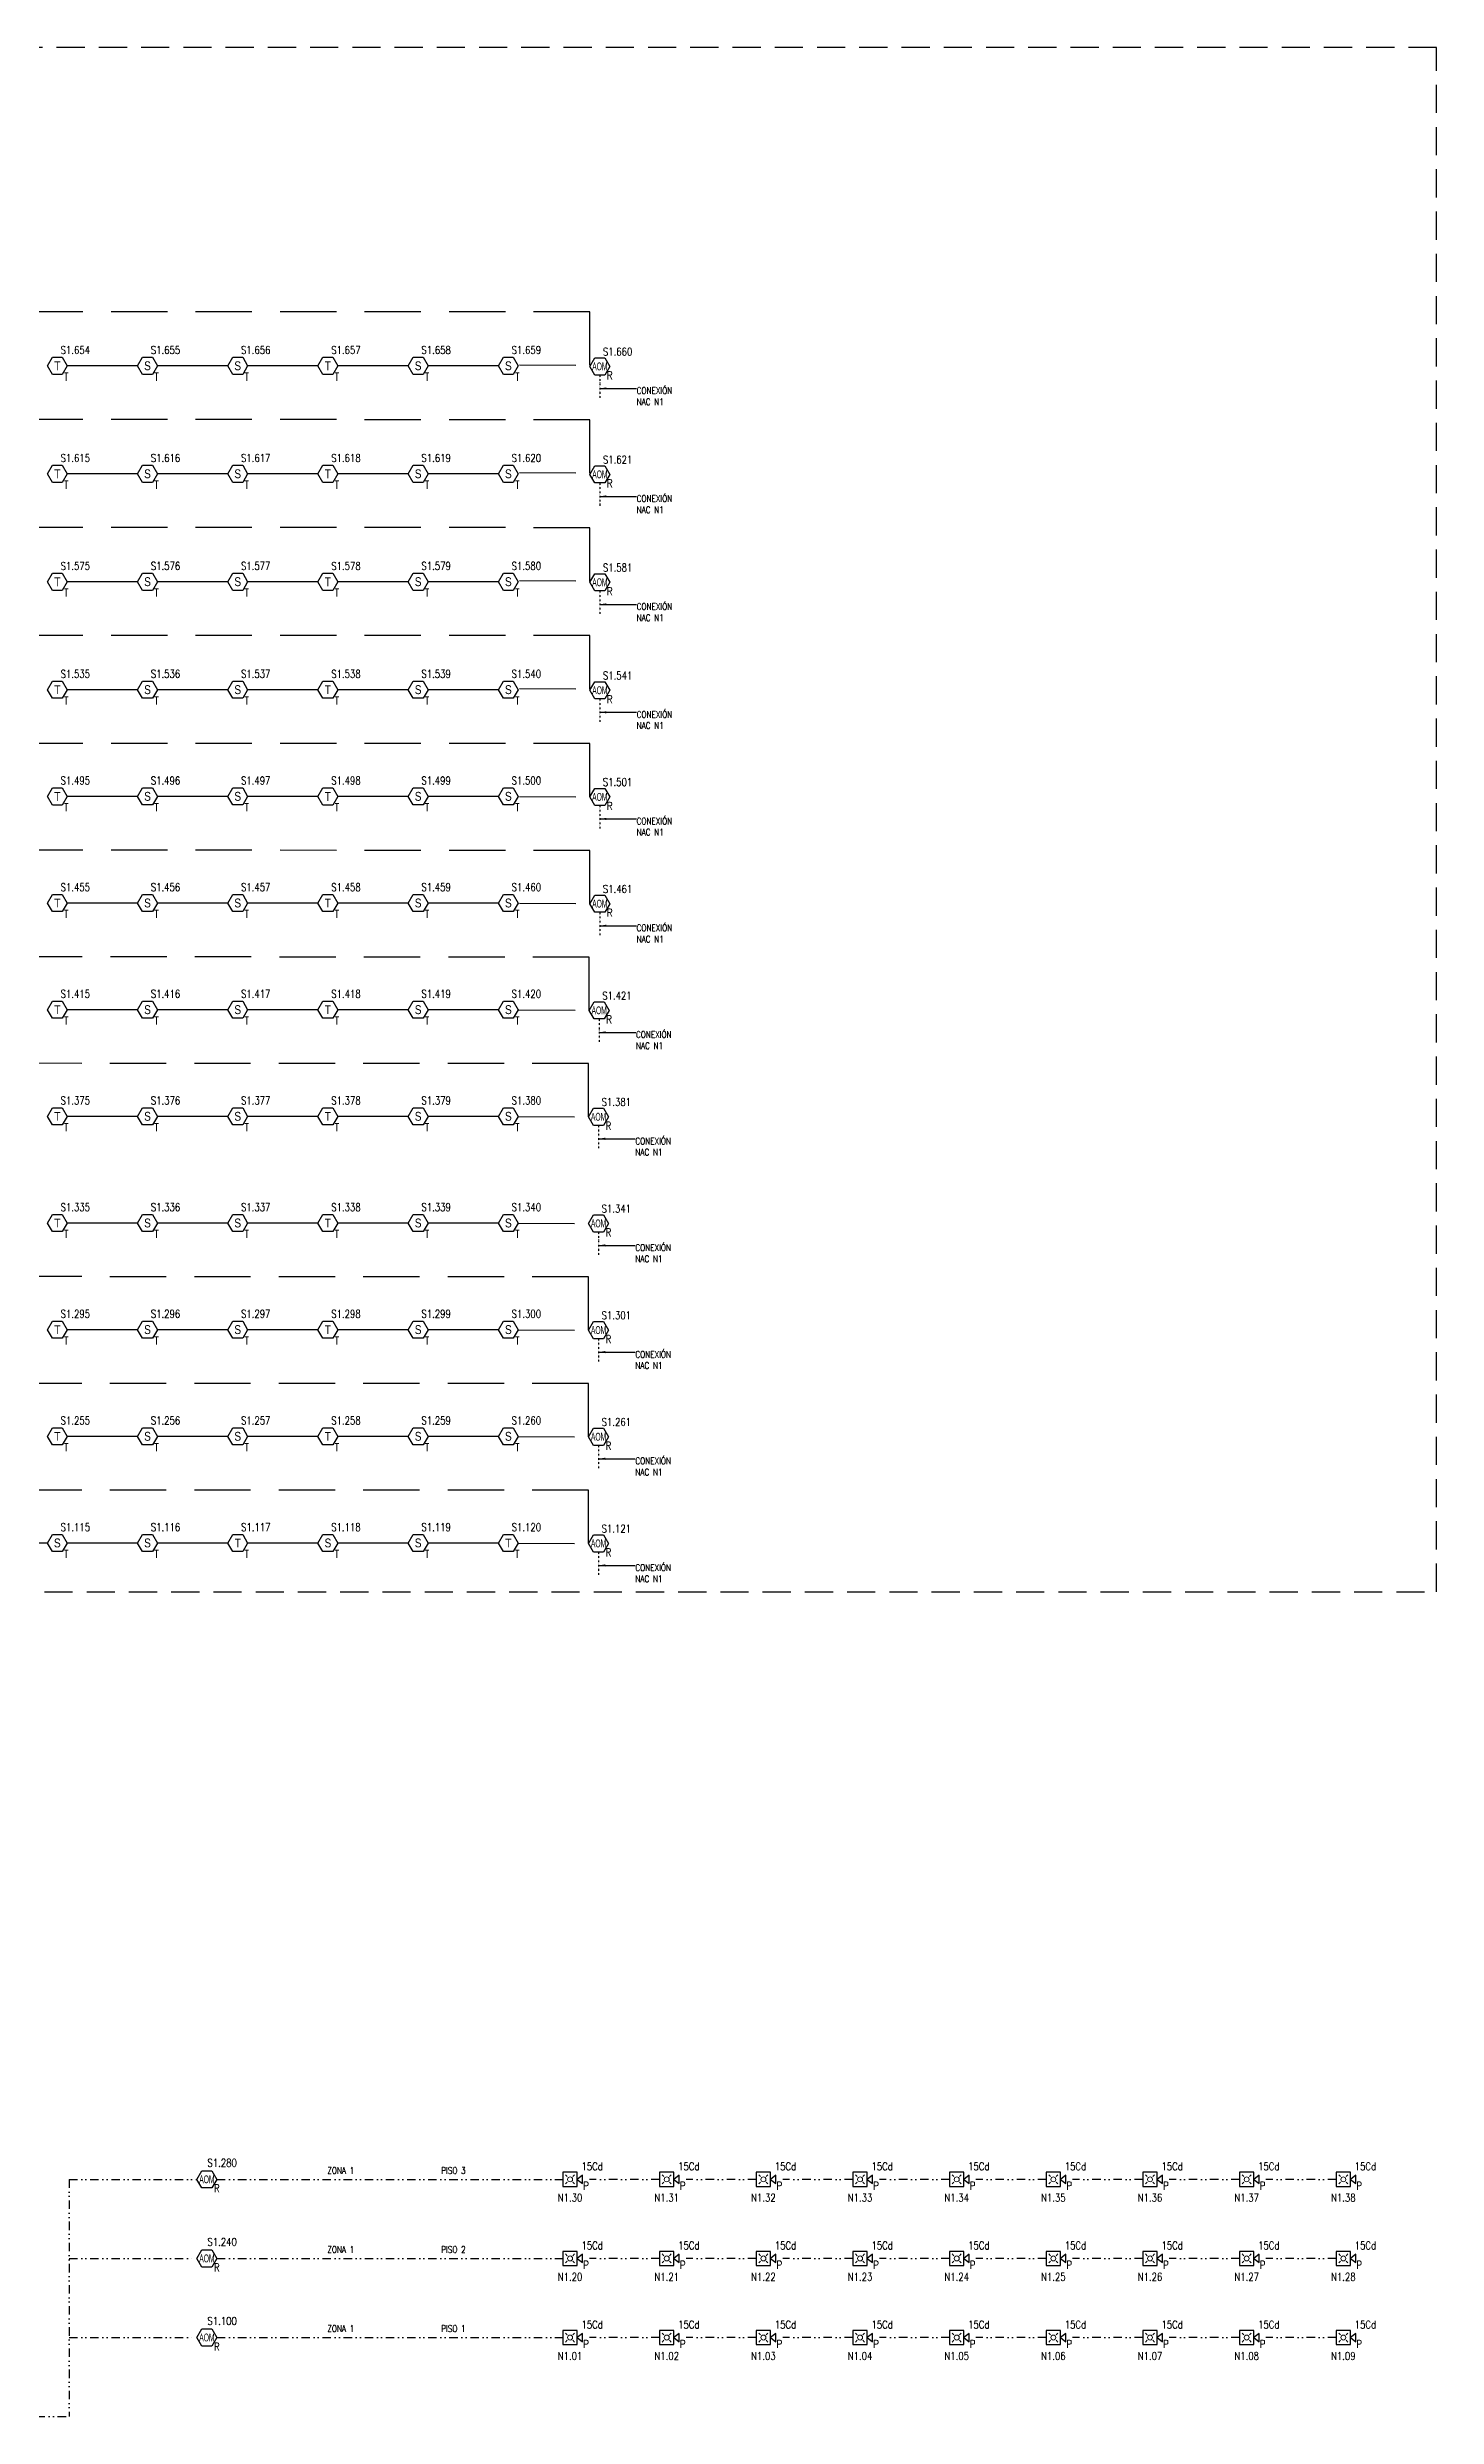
# Model space of a CAD drawing. Header units: millimetres. Extents: x 211731 to 284860, y 77995 to 131609.
# Drawn here: x 253537 to 284860, y 78198 to 131609 of the extents above; entities that cross this region are included whole.
import ezdxf
from ezdxf.enums import TextEntityAlignment as Align

# ---------------------------------------------------------------- set-up
doc = ezdxf.new("R2010")
doc.units = ezdxf.units.MM
doc.linetypes.add('DIVIDE2', pattern=[15.875, 6.35, -3.175, 0, -3.175, 0, -3.175])
doc.linetypes.add('HIDDEN', pattern=[9.525, 6.35, -3.175])
for name, color, linetype, lineweight in [('VCS_D&A (NAC)', 4, 'DIVIDE2', 30), ('VCS_D&A (SLC)', 92, 'Continuous', 30), ('VCS_EQUIPOS', 7, 'Continuous', 30), ('VCS_TEXTO 0 (EQ.)', 160, 'Continuous', 15), ('VCS_TEXTO 1(TAG)', 7, 'Continuous', 15), ('VCS_TEXTO 2 (NOTAS)', 7, 'Continuous', 15)]:
    doc.layers.add(name, color=color, linetype=linetype, lineweight=lineweight)
doc.styles.get("Standard").update_dxf_attribs({"font": 'arial.ttf'})
doc.styles.add('VCS', font='romans.shx', dxfattribs={"width": 0.8, "height": 2.4})
doc.styles.add('VCS_2', font='romans.shx', dxfattribs={"width": 0.8, "height": 2})
doc.dimstyles.get("Standard").update_dxf_attribs({"dimtxt": 0.18, "dimasz": 0.18, "dimexe": 0.18, "dimexo": 0.0625, "dimgap": 0.09, "dimtad": 0, "dimtih": 1, "dimtoh": 1, "dimdec": 4, "dimzin": 0, "dimdsep": 46, "dimtxsty": 'Standard', "dimcen": 0.09, "dimadec": 0, "dimazin": 0, "dimtfac": 1, "dimtdec": 4, "dimtofl": 0, "dimtmove": 0, "dimatfit": 3, "dimfxl": 1, "dimtolj": 1, "dimtzin": 0, "dimarcsym": 0})

# ---------------------------------------------------------------- blocks, each defined once
blk = doc.blocks.new('Detector de humo_')
blk.add_lwpolyline([(1.4, -2.42), (-1.4, -2.42), (-2.8, 0), (-1.4, 2.42), (1.4, 2.42), (2.8, 0)], close=True)
at = {"layer": 'VCS_TEXTO 0 (EQ.)', "color": 175, "insert": (0, 0), "char_height": 2.5, "attachment_point": 5}
blk.add_mtext('{\\fArial Narrow|b0|i0|c0|p34;\\C160;S}', dxfattribs=at)
at = {"layer": 'VCS_TEXTO 1(TAG)', "style": 'VCS', "width": 0.8}
for tag, p in [('D1', (0.93, 3.37)), ('D2', (1.93, -4.19))]:
    blk.add_attdef(tag, p, '', height=2.2, dxfattribs=at)
blk = doc.blocks.new('Módulo de control (relay)')
at = {"layer": 'VCS_EQUIPOS'}
blk.add_lwpolyline([(1.4, -2.42), (-1.4, -2.42), (-2.8, 0), (-1.4, 2.42), (1.4, 2.42), (2.8, 0)], close=True, dxfattribs=at)
at = {"layer": 'VCS_TEXTO 0 (EQ.)', "color": 175, "insert": (0, 0), "char_height": 2.2, "attachment_point": 5}
blk.add_mtext('{\\fArial Narrow|b0|i0|c0|p34;\\W0.6;\\C160;AOM}', dxfattribs=at)
at = {"layer": 'VCS_TEXTO 1(TAG)', "style": 'VCS', "width": 0.8}
for tag, p in [('D1', (0.87, 3.07)), ('D2', (0.87, -5.61))]:
    blk.add_attdef(tag, p, '', height=2.2, dxfattribs=at)
blk = doc.blocks.new('Sirena con luz estroboscópica_PARED')
for points in [[(2, 2), (-2, 2), (-2, -2), (2, -2)], [(3.52, -1.17), (3.52, 1.17), (2, 0)]]:
    blk.add_lwpolyline(points, close=True)
at = {"layer": 'VCS_TEXTO 0 (EQ.)', "color": 160}
for p, q in [((-1.27, 1.27), (-0.78, 0.78)), ((1.27, 1.27), (0.78, 0.78)), ((-0.78, -0.78), (-1.27, -1.27)), ((0.78, -0.78), (1.27, -1.27))]:
    blk.add_line(p, q, dxfattribs=at)
blk.add_circle((0, 0), 0.703, dxfattribs=at)
at = {"layer": 'VCS_TEXTO 1(TAG)', "style": 'VCS', "width": 0.8}
for tag, p in [('INTEN.', (3.21, 2.55)), ('TIPO', (3.7, -2.91))]:
    blk.add_attdef(tag, p, '', height=2.2, dxfattribs=at)
blk.add_attdef('NUM-COD', text='', height=2.2, dxfattribs=at).set_placement((0, -6.28), align=Align.CENTER)

msp = doc.modelspace()

# ---------------------------------------------------------------- linework, layer by layer
at = {"linetype": 'HIDDEN', "ltscale": 100}
msp.add_lwpolyline([(218229, 96793), (284860, 96793), (284860, 131609), (218229, 131609)], close=True, dxfattribs=at)
for points in [[(253873, 124235), (253649, 124235), (253537, 124429), (253649, 124623), (253873, 124623), (253985, 124429)], [(259974, 124235), (259750, 124235), (259638, 124429), (259750, 124623), (259974, 124623), (260086, 124429)], [(253873, 121801), (253649, 121801), (253537, 121995), (253649, 122189), (253873, 122189), (253985, 121995)], [(259974, 121801), (259750, 121801), (259638, 121995), (259750, 122189), (259974, 122189), (260086, 121995)], [(253873, 119368), (253649, 119368), (253537, 119562), (253649, 119756), (253873, 119756), (253985, 119562)], [(259974, 119368), (259750, 119368), (259638, 119562), (259750, 119756), (259974, 119756), (260086, 119562)], [(253873, 116934), (253649, 116934), (253537, 117128), (253649, 117322), (253873, 117322), (253985, 117128)], [(259974, 116934), (259750, 116934), (259638, 117128), (259750, 117322), (259974, 117322), (260086, 117128)], [(253873, 114529), (253649, 114529), (253537, 114723), (253649, 114917), (253873, 114917), (253985, 114723)], [(259974, 114529), (259750, 114529), (259638, 114723), (259750, 114917), (259974, 114917), (260086, 114723)], [(253873, 112125), (253649, 112125), (253537, 112319), (253649, 112513), (253873, 112513), (253985, 112319)], [(259974, 112125), (259750, 112125), (259638, 112319), (259750, 112513), (259974, 112513), (260086, 112319)], [(253873, 109720), (253649, 109720), (253537, 109914), (253649, 110108), (253873, 110108), (253985, 109914)], [(259974, 109720), (259750, 109720), (259638, 109914), (259750, 110108), (259974, 110108), (260086, 109914)], [(253873, 107316), (253649, 107316), (253537, 107510), (253649, 107704), (253873, 107704), (253985, 107510)], [(259974, 107316), (259750, 107316), (259638, 107510), (259750, 107704), (259974, 107704), (260086, 107510)], [(253873, 104911), (253649, 104911), (253537, 105105), (253649, 105299), (253873, 105299), (253985, 105105)], [(259974, 104911), (259750, 104911), (259638, 105105), (259750, 105299), (259974, 105299), (260086, 105105)], [(253873, 102507), (253649, 102507), (253537, 102701), (253649, 102895), (253873, 102895), (253985, 102701)], [(259974, 102507), (259750, 102507), (259638, 102701), (259750, 102895), (259974, 102895), (260086, 102701)], [(253873, 100102), (253649, 100102), (253537, 100296), (253649, 100490), (253873, 100490), (253985, 100296)], [(259974, 100102), (259750, 100102), (259638, 100296), (259750, 100490), (259974, 100490), (260086, 100296)], [(257940, 97698), (257716, 97698), (257604, 97892), (257716, 98086), (257940, 98086), (258052, 97892)], [(264042, 97698), (263818, 97698), (263706, 97892), (263818, 98086), (264042, 98086), (264154, 97892)]]:
    msp.add_lwpolyline(points, close=True)
at = {"layer": 'VCS_D&A (NAC)', "ltscale": 30}
for p, q in [((267341, 83546), (265757, 83546)), ((269521, 83546), (267936, 83546)), ((271700, 83546), (270116, 83546)), ((273879, 83546), (272295, 83546)), ((276058, 83546), (274474, 83546)), ((278238, 83546), (276653, 83546)), ((280417, 83546), (278833, 83546)), ((282596, 83546), (281012, 83546)), ((267341, 81763), (265757, 81763)), ((269521, 81763), (267936, 81763)), ((271700, 81763), (270116, 81763)), ((273879, 81763), (272295, 81763)), ((276058, 81763), (274474, 81763)), ((278238, 81763), (276653, 81763)), ((280417, 81763), (278833, 81763)), ((282596, 81763), (281012, 81763)), ((267341, 79980), (265757, 79980)), ((269521, 79980), (267936, 79980)), ((271700, 79980), (270116, 79980)), ((273879, 79980), (272295, 79980)), ((276058, 79980), (274474, 79980)), ((278238, 79980), (276653, 79980)), ((280417, 79980), (278833, 79980)), ((282596, 79980), (281012, 79980))]:
    msp.add_line(p, q, dxfattribs=at)
at = {"layer": 'VCS_D&A (NAC)', "ltscale": 6}
for points in [[(265993, 124222), (265993, 123697)], [(265993, 121788), (265993, 121264)], [(265993, 119355), (265993, 118830)], [(265993, 116921), (265993, 116396)], [(265992, 114517), (265992, 113993)], [(265992, 112110), (265992, 111585)], [(265978, 109705), (265978, 109181)], [(265964, 107306), (265964, 106782)], [(265964, 104902), (265964, 104377)], [(265964, 102497), (265964, 101973)], [(265964, 100093), (265964, 99568)], [(265964, 97688), (265964, 97164)]]:
    msp.add_lwpolyline(points, dxfattribs=at)
at = {"layer": 'VCS_D&A (NAC)', "ltscale": 30}
for points in [[(254026, 83546), (256909, 83546)], [(254026, 83546), (254026, 78198)], [(257357, 83546), (265162, 83546)], [(254026, 81763), (256853, 81763)], [(257357, 81763), (265162, 81763)], [(254026, 79980), (256853, 79980)], [(257357, 79980), (265162, 79980)], [(219464, 78198), (254026, 78198)]]:
    msp.add_lwpolyline(points, dxfattribs=at)
at = {"layer": 'VCS_D&A (SLC)', "ltscale": 0.05}
for p, q in [((255570, 124429), (253985, 124429)), ((257604, 124429), (256018, 124429)), ((259638, 124429), (258052, 124429)), ((261672, 124429), (260086, 124429)), ((263706, 124429), (262120, 124429)), ((255570, 121995), (253985, 121995)), ((257604, 121995), (256018, 121995)), ((259638, 121995), (258052, 121995)), ((261672, 121995), (260086, 121995)), ((263706, 121995), (262120, 121995)), ((255570, 119562), (253985, 119562)), ((257604, 119562), (256018, 119562)), ((259638, 119562), (258052, 119562)), ((261672, 119562), (260086, 119562)), ((263706, 119562), (262120, 119562)), ((255570, 117128), (253985, 117128)), ((257604, 117128), (256018, 117128)), ((259638, 117128), (258052, 117128)), ((261672, 117128), (260086, 117128)), ((263706, 117128), (262120, 117128)), ((255570, 114723), (253985, 114723)), ((257604, 114723), (256018, 114723)), ((259638, 114723), (258052, 114723)), ((261672, 114723), (260086, 114723)), ((263706, 114723), (262120, 114723)), ((255570, 112319), (253985, 112319)), ((257604, 112319), (256018, 112319)), ((259638, 112319), (258052, 112319)), ((261672, 112319), (260086, 112319)), ((263706, 112319), (262120, 112319)), ((255570, 109914), (253985, 109914)), ((257604, 109914), (256018, 109914)), ((259638, 109914), (258052, 109914)), ((261672, 109914), (260086, 109914)), ((263706, 109914), (262120, 109914)), ((255570, 107510), (253985, 107510)), ((257604, 107510), (256018, 107510)), ((259638, 107510), (258052, 107510)), ((261672, 107510), (260086, 107510)), ((263706, 107510), (262120, 107510)), ((255570, 105105), (253985, 105105)), ((257604, 105105), (256018, 105105)), ((259638, 105105), (258052, 105105)), ((261672, 105105), (260086, 105105)), ((263706, 105105), (262120, 105105)), ((255570, 102701), (253985, 102701)), ((257604, 102701), (256018, 102701)), ((259638, 102701), (258052, 102701)), ((261672, 102701), (260086, 102701)), ((263706, 102701), (262120, 102701)), ((255570, 100296), (253985, 100296)), ((257604, 100296), (256018, 100296)), ((259638, 100296), (258052, 100296)), ((261672, 100296), (260086, 100296)), ((263706, 100296), (262120, 100296)), ((253537, 97892), (251951, 97892)), ((255570, 97892), (253985, 97892)), ((257604, 97892), (256018, 97892)), ((259638, 97892), (258052, 97892)), ((261672, 97892), (260086, 97892)), ((263706, 97892), (262120, 97892))]:
    msp.add_line(p, q, dxfattribs=at)
at = {"layer": 'VCS_D&A (SLC)', "linetype": 'HIDDEN', "ltscale": 200}
for p, q in [((264154, 105105), (265740, 105096)), ((264154, 102701), (265740, 102691))]:
    msp.add_line(p, q, dxfattribs=at)
for points in [[(264183, 124455), (265769, 124446), (265769, 125648), (219494, 125657), (219494, 126860), (221024, 126860)], [(264183, 122022), (265769, 122012), (265769, 123215), (219494, 123224), (219494, 124426), (221024, 124426)], [(264183, 119588), (265769, 119579), (265769, 120781), (219494, 120790), (219494, 121992), (221024, 121992)], [(264183, 117154), (265769, 117145), (265769, 118347), (219494, 118357), (219494, 119559), (221024, 119559)], [(264183, 114721), (265769, 114711), (265769, 115914), (219494, 115923), (219494, 117125), (221024, 117125)], [(264182, 112313), (265768, 112304), (265768, 113506), (219494, 113515), (219494, 114717), (221024, 114717)], [(264168, 109908), (265754, 109899), (265754, 111101), (219480, 111111), (219480, 112313), (221009, 112313)], [(264154, 107510), (265740, 107500), (265740, 108703), (219466, 108712), (219466, 109914), (220995, 109914)], [(264154, 102701), (265740, 102691), (265740, 103894), (219465, 103903), (219465, 105105), (220995, 105105)], [(264154, 100296), (265740, 100287), (265740, 101489), (219465, 101498), (219465, 102701), (220995, 102701)], [(264154, 97892), (265740, 97882), (265740, 99084), (219465, 99094), (219465, 100296), (220995, 100296)]]:
    msp.add_lwpolyline(points, dxfattribs=at)

# ---------------------------------------------------------------- block references
at = {"layer": 'VCS_EQUIPOS', "lineweight": 0, "ltscale": 3, "xscale": 80, "yscale": 80, "zscale": 80}
for p, values in [((255794, 124429), {'D1': 'S1.655', 'D2': 'T'}), ((257828, 124429), {'D1': 'S1.656', 'D2': 'T'}), ((261896, 124429), {'D1': 'S1.658', 'D2': 'T'}), ((263930, 124429), {'D1': 'S1.659', 'D2': 'T'}), ((255794, 121995), {'D1': 'S1.616', 'D2': 'T'}), ((257828, 121995), {'D1': 'S1.617', 'D2': 'T'}), ((261896, 121995), {'D1': 'S1.619', 'D2': 'T'}), ((263930, 121995), {'D1': 'S1.620', 'D2': 'T'}), ((255794, 119562), {'D1': 'S1.576', 'D2': 'T'}), ((257828, 119562), {'D1': 'S1.577', 'D2': 'T'}), ((261896, 119562), {'D1': 'S1.579', 'D2': 'T'}), ((263930, 119562), {'D1': 'S1.580', 'D2': 'T'}), ((255794, 117128), {'D1': 'S1.536', 'D2': 'T'}), ((257828, 117128), {'D1': 'S1.537', 'D2': 'T'}), ((261896, 117128), {'D1': 'S1.539', 'D2': 'T'}), ((263930, 117128), {'D1': 'S1.540', 'D2': 'T'}), ((255794, 114723), {'D1': 'S1.496', 'D2': 'T'}), ((257828, 114723), {'D1': 'S1.497', 'D2': 'T'}), ((261896, 114723), {'D1': 'S1.499', 'D2': 'T'}), ((263930, 114723), {'D1': 'S1.500', 'D2': 'T'}), ((255794, 112319), {'D1': 'S1.456', 'D2': 'T'}), ((257828, 112319), {'D1': 'S1.457', 'D2': 'T'}), ((261896, 112319), {'D1': 'S1.459', 'D2': 'T'}), ((263930, 112319), {'D1': 'S1.460', 'D2': 'T'}), ((255794, 109914), {'D1': 'S1.416', 'D2': 'T'}), ((257828, 109914), {'D1': 'S1.417', 'D2': 'T'}), ((261896, 109914), {'D1': 'S1.419', 'D2': 'T'}), ((263930, 109914), {'D1': 'S1.420', 'D2': 'T'}), ((255794, 107510), {'D1': 'S1.376', 'D2': 'T'}), ((257828, 107510), {'D1': 'S1.377', 'D2': 'T'}), ((261896, 107510), {'D1': 'S1.379', 'D2': 'T'}), ((263930, 107510), {'D1': 'S1.380', 'D2': 'T'}), ((255794, 105105), {'D1': 'S1.336', 'D2': 'T'}), ((257828, 105105), {'D1': 'S1.337', 'D2': 'T'}), ((261896, 105105), {'D1': 'S1.339', 'D2': 'T'}), ((263930, 105105), {'D1': 'S1.340', 'D2': 'T'}), ((255794, 102701), {'D1': 'S1.296', 'D2': 'T'}), ((257828, 102701), {'D1': 'S1.297', 'D2': 'T'}), ((261896, 102701), {'D1': 'S1.299', 'D2': 'T'}), ((263930, 102701), {'D1': 'S1.300', 'D2': 'T'}), ((255794, 100296), {'D1': 'S1.256', 'D2': 'T'}), ((257828, 100296), {'D1': 'S1.257', 'D2': 'T'}), ((261896, 100296), {'D1': 'S1.259', 'D2': 'T'}), ((263930, 100296), {'D1': 'S1.260', 'D2': 'T'}), ((253761, 97892), {'D1': 'S1.115', 'D2': 'T'}), ((255794, 97892), {'D1': 'S1.116', 'D2': 'T'}), ((259862, 97892), {'D1': 'S1.118', 'D2': 'T'}), ((261896, 97892), {'D1': 'S1.119', 'D2': 'T'})]:
    msp.add_blockref('Detector de humo_', p, dxfattribs=at).add_auto_attribs(values)
at = {"layer": 'VCS_EQUIPOS'}
ref = msp.add_blockref('Módulo de control (relay)', (265993, 124416), dxfattribs=dict(at, xscale=80, yscale=80, zscale=80))
ref.add_attrib('D1', 'S1.660', (266062, 124661), dxfattribs={"layer": 'VCS_TEXTO 1(TAG)', "height": 176, "style": 'VCS', "width": 0.8})
ref.add_attrib('D2', 'R', (266151, 124124), dxfattribs={"layer": 'VCS_TEXTO 1(TAG)', "height": 176, "style": 'VCS', "width": 0.8})
ref = msp.add_blockref('Módulo de control (relay)', (265993, 121982), dxfattribs=dict(at, xscale=80, yscale=80, zscale=80))
ref.add_attrib('D1', 'S1.621', (266062, 122228), dxfattribs={"layer": 'VCS_TEXTO 1(TAG)', "height": 176, "style": 'VCS', "width": 0.8})
ref.add_attrib('D2', 'R', (266151, 121690), dxfattribs={"layer": 'VCS_TEXTO 1(TAG)', "height": 176, "style": 'VCS', "width": 0.8})
ref = msp.add_blockref('Módulo de control (relay)', (265993, 119549), dxfattribs=dict(at, xscale=80, yscale=80, zscale=80))
ref.add_attrib('D1', 'S1.581', (266062, 119794), dxfattribs={"layer": 'VCS_TEXTO 1(TAG)', "height": 176, "style": 'VCS', "width": 0.8})
ref.add_attrib('D2', 'R', (266151, 119257), dxfattribs={"layer": 'VCS_TEXTO 1(TAG)', "height": 176, "style": 'VCS', "width": 0.8})
ref = msp.add_blockref('Módulo de control (relay)', (265993, 117115), dxfattribs=dict(at, xscale=80, yscale=80, zscale=80))
ref.add_attrib('D1', 'S1.541', (266062, 117360), dxfattribs={"layer": 'VCS_TEXTO 1(TAG)', "height": 176, "style": 'VCS', "width": 0.8})
ref.add_attrib('D2', 'R', (266151, 116823), dxfattribs={"layer": 'VCS_TEXTO 1(TAG)', "height": 176, "style": 'VCS', "width": 0.8})
ref = msp.add_blockref('Módulo de control (relay)', (265992, 114711), dxfattribs=dict(at, xscale=80, yscale=80, zscale=80))
ref.add_attrib('D1', 'S1.501', (266061, 114957), dxfattribs={"layer": 'VCS_TEXTO 1(TAG)', "height": 176, "style": 'VCS', "width": 0.8})
ref.add_attrib('D2', 'R', (266151, 114419), dxfattribs={"layer": 'VCS_TEXTO 1(TAG)', "height": 176, "style": 'VCS', "width": 0.8})
ref = msp.add_blockref('Módulo de control (relay)', (265992, 112304), dxfattribs=dict(at, xscale=80, yscale=80, zscale=80))
ref.add_attrib('D1', 'S1.461', (266061, 112549), dxfattribs={"layer": 'VCS_TEXTO 1(TAG)', "height": 176, "style": 'VCS', "width": 0.8})
ref.add_attrib('D2', 'R', (266151, 112012), dxfattribs={"layer": 'VCS_TEXTO 1(TAG)', "height": 176, "style": 'VCS', "width": 0.8})
ref = msp.add_blockref('Módulo de control (relay)', (265978, 109899), dxfattribs=dict(at, xscale=80, yscale=80, zscale=80))
ref.add_attrib('D1', 'S1.421', (266047, 110145), dxfattribs={"layer": 'VCS_TEXTO 1(TAG)', "height": 176, "style": 'VCS', "width": 0.8})
ref.add_attrib('D2', 'R', (266137, 109607), dxfattribs={"layer": 'VCS_TEXTO 1(TAG)', "height": 176, "style": 'VCS', "width": 0.8})
ref = msp.add_blockref('Módulo de control (relay)', (265964, 107500), dxfattribs=dict(at, xscale=80, yscale=80, zscale=80))
ref.add_attrib('D1', 'S1.381', (266033, 107746), dxfattribs={"layer": 'VCS_TEXTO 1(TAG)', "height": 176, "style": 'VCS', "width": 0.8})
ref.add_attrib('D2', 'R', (266123, 107208), dxfattribs={"layer": 'VCS_TEXTO 1(TAG)', "height": 176, "style": 'VCS', "width": 0.8})
ref = msp.add_blockref('Módulo de control (relay)', (265964, 105096), dxfattribs=dict(at, xscale=80, yscale=80, zscale=80))
ref.add_attrib('D1', 'S1.341', (266033, 105341), dxfattribs={"layer": 'VCS_TEXTO 1(TAG)', "height": 176, "style": 'VCS', "width": 0.8})
ref.add_attrib('D2', 'R', (266123, 104804), dxfattribs={"layer": 'VCS_TEXTO 1(TAG)', "height": 176, "style": 'VCS', "width": 0.8})
ref = msp.add_blockref('Módulo de control (relay)', (265964, 102691), dxfattribs=dict(at, xscale=80, yscale=80, zscale=80))
ref.add_attrib('D1', 'S1.301', (266033, 102937), dxfattribs={"layer": 'VCS_TEXTO 1(TAG)', "height": 176, "style": 'VCS', "width": 0.8})
ref.add_attrib('D2', 'R', (266123, 102399), dxfattribs={"layer": 'VCS_TEXTO 1(TAG)', "height": 176, "style": 'VCS', "width": 0.8})
ref = msp.add_blockref('Módulo de control (relay)', (265964, 100287), dxfattribs=dict(at, xscale=80, yscale=80, zscale=80))
ref.add_attrib('D1', 'S1.261', (266033, 100532), dxfattribs={"layer": 'VCS_TEXTO 1(TAG)', "height": 176, "style": 'VCS', "width": 0.8})
ref.add_attrib('D2', 'R', (266123, 99995), dxfattribs={"layer": 'VCS_TEXTO 1(TAG)', "height": 176, "style": 'VCS', "width": 0.8})
ref = msp.add_blockref('Módulo de control (relay)', (265964, 97882), dxfattribs=dict(at, xscale=80, yscale=80, zscale=80))
ref.add_attrib('D1', 'S1.121', (266033, 98128), dxfattribs={"layer": 'VCS_TEXTO 1(TAG)', "height": 176, "style": 'VCS', "width": 0.8})
ref.add_attrib('D2', 'R', (266123, 97590), dxfattribs={"layer": 'VCS_TEXTO 1(TAG)', "height": 176, "style": 'VCS', "width": 0.8})
ref = msp.add_blockref('Módulo de control (relay)', (257133, 83546), dxfattribs=dict(at, xscale=80, yscale=80, zscale=80))
ref.add_attrib('D1', 'S1.280', (257145, 83831), dxfattribs={"layer": 'VCS_TEXTO 1(TAG)', "height": 176, "style": 'VCS', "width": 0.8})
ref.add_attrib('D2', 'R', (257292, 83254), dxfattribs={"layer": 'VCS_TEXTO 1(TAG)', "height": 176, "style": 'VCS', "width": 0.8})
at = {"layer": 'VCS_EQUIPOS', "xscale": 80, "yscale": 80, "zscale": 80}
for p, values in [((265322, 83546), {'INTEN.': '15Cd', 'NUM-COD': 'N1.30', 'TIPO': 'P'}), ((267501, 83546), {'INTEN.': '15Cd', 'NUM-COD': 'N1.31', 'TIPO': 'P'}), ((269681, 83546), {'INTEN.': '15Cd', 'NUM-COD': 'N1.32', 'TIPO': 'P'}), ((271860, 83546), {'INTEN.': '15Cd', 'NUM-COD': 'N1.33', 'TIPO': 'P'}), ((274039, 83546), {'INTEN.': '15Cd', 'NUM-COD': 'N1.34', 'TIPO': 'P'}), ((276218, 83546), {'INTEN.': '15Cd', 'NUM-COD': 'N1.35', 'TIPO': 'P'}), ((278398, 83546), {'INTEN.': '15Cd', 'NUM-COD': 'N1.36', 'TIPO': 'P'}), ((280577, 83546), {'INTEN.': '15Cd', 'NUM-COD': 'N1.37', 'TIPO': 'P'}), ((282756, 83546), {'INTEN.': '15Cd', 'NUM-COD': 'N1.38', 'TIPO': 'P'}), ((265322, 81763), {'INTEN.': '15Cd', 'NUM-COD': 'N1.20', 'TIPO': 'P'}), ((267501, 81763), {'INTEN.': '15Cd', 'NUM-COD': 'N1.21', 'TIPO': 'P'}), ((269681, 81763), {'INTEN.': '15Cd', 'NUM-COD': 'N1.22', 'TIPO': 'P'}), ((271860, 81763), {'INTEN.': '15Cd', 'NUM-COD': 'N1.23', 'TIPO': 'P'}), ((274039, 81763), {'INTEN.': '15Cd', 'NUM-COD': 'N1.24', 'TIPO': 'P'}), ((276218, 81763), {'INTEN.': '15Cd', 'NUM-COD': 'N1.25', 'TIPO': 'P'}), ((278398, 81763), {'INTEN.': '15Cd', 'NUM-COD': 'N1.26', 'TIPO': 'P'}), ((280577, 81763), {'INTEN.': '15Cd', 'NUM-COD': 'N1.27', 'TIPO': 'P'}), ((282756, 81763), {'INTEN.': '15Cd', 'NUM-COD': 'N1.28', 'TIPO': 'P'}), ((265322, 79980), {'INTEN.': '15Cd', 'NUM-COD': 'N1.01', 'TIPO': 'P'}), ((267501, 79980), {'INTEN.': '15Cd', 'NUM-COD': 'N1.02', 'TIPO': 'P'}), ((269681, 79980), {'INTEN.': '15Cd', 'NUM-COD': 'N1.03', 'TIPO': 'P'}), ((271860, 79980), {'INTEN.': '15Cd', 'NUM-COD': 'N1.04', 'TIPO': 'P'}), ((274039, 79980), {'INTEN.': '15Cd', 'NUM-COD': 'N1.05', 'TIPO': 'P'}), ((276218, 79980), {'INTEN.': '15Cd', 'NUM-COD': 'N1.06', 'TIPO': 'P'}), ((278398, 79980), {'INTEN.': '15Cd', 'NUM-COD': 'N1.07', 'TIPO': 'P'}), ((280577, 79980), {'INTEN.': '15Cd', 'NUM-COD': 'N1.08', 'TIPO': 'P'}), ((282756, 79980), {'INTEN.': '15Cd', 'NUM-COD': 'N1.09', 'TIPO': 'P'})]:
    msp.add_blockref('Sirena con luz estroboscópica_PARED', p, dxfattribs=at).add_auto_attribs(values)
at = {"layer": 'VCS_EQUIPOS'}
ref = msp.add_blockref('Módulo de control (relay)', (257133, 81763), dxfattribs=dict(at, xscale=80, yscale=80, zscale=80))
ref.add_attrib('D1', 'S1.240', (257145, 82048), dxfattribs={"layer": 'VCS_TEXTO 1(TAG)', "height": 176, "style": 'VCS', "width": 0.8})
ref.add_attrib('D2', 'R', (257292, 81471), dxfattribs={"layer": 'VCS_TEXTO 1(TAG)', "height": 176, "style": 'VCS', "width": 0.8})
ref = msp.add_blockref('Módulo de control (relay)', (257133, 79980), dxfattribs=dict(at, xscale=80, yscale=80, zscale=80))
ref.add_attrib('D1', 'S1.100', (257145, 80265), dxfattribs={"layer": 'VCS_TEXTO 1(TAG)', "height": 176, "style": 'VCS', "width": 0.8})
ref.add_attrib('D2', 'R', (257292, 79688), dxfattribs={"layer": 'VCS_TEXTO 1(TAG)', "height": 176, "style": 'VCS', "width": 0.8})

# ---------------------------------------------------------------- texts
at = {"layer": 'VCS_TEXTO 0 (EQ.)', "color": 175, "char_height": 200, "attachment_point": 5}
for insert in [(253761, 124429), (259862, 124429), (253761, 121995), (259862, 121995), (253761, 119562), (259862, 119562), (253761, 117128), (259862, 117128), (253761, 114723), (259862, 114723), (253761, 112319), (259862, 112319), (253761, 109914), (259862, 109914), (253761, 107510), (259862, 107510), (253761, 105105), (259862, 105105), (253761, 102701), (259862, 102701), (253761, 100296), (259862, 100296), (257828, 97892), (263930, 97892)]:
    msp.add_mtext('{\\fArial Narrow|b0|i0|c0|p34;\\C160;T}', dxfattribs=dict(at, insert=insert))
at = {"layer": 'VCS_TEXTO 1(TAG)', "style": 'VCS', "width": 0.8}
for tag, p in [('S1.654', (253835, 124698)), ('S1.657', (259937, 124698)), ('T', (253915, 124094)), ('T', (260016, 124094)), ('S1.615', (253835, 122264)), ('S1.618', (259937, 122264)), ('T', (253915, 121660)), ('T', (260016, 121660)), ('S1.575', (253835, 119831)), ('S1.578', (259937, 119831)), ('T', (253915, 119226)), ('T', (260016, 119226)), ('S1.535', (253835, 117397)), ('S1.538', (259937, 117397)), ('T', (253915, 116793)), ('T', (260016, 116793)), ('S1.495', (253835, 114993)), ('S1.498', (259937, 114993)), ('T', (253915, 114388)), ('T', (260016, 114388)), ('S1.455', (253835, 112588)), ('S1.458', (259937, 112588)), ('T', (253915, 111984)), ('T', (260016, 111984)), ('S1.415', (253835, 110184)), ('S1.418', (259937, 110184)), ('T', (253915, 109579)), ('T', (260016, 109579)), ('S1.375', (253835, 107779)), ('S1.378', (259937, 107779)), ('T', (253915, 107175)), ('T', (260016, 107175)), ('S1.335', (253835, 105374)), ('S1.338', (259937, 105374)), ('T', (253915, 104770)), ('T', (260016, 104770)), ('S1.295', (253835, 102970)), ('S1.298', (259937, 102970)), ('T', (253915, 102365)), ('T', (260016, 102365)), ('S1.255', (253835, 100565)), ('S1.258', (259937, 100565)), ('T', (253915, 99961)), ('T', (260016, 99961)), ('S1.117', (257903, 98161)), ('S1.120', (264005, 98161)), ('T', (257982, 97556)), ('T', (264084, 97556))]:
    msp.add_attdef(tag, p, '', height=176, dxfattribs=at)
at = {"layer": 'VCS_TEXTO 2 (NOTAS)', "char_height": 150, "style": 'VCS_2'}
for s, insert, width, attachment_point in [('\\A1;CONEXIÓN \\PNAC N1', (266823, 123945), 976.79, 1), ('\\A1;CONEXIÓN \\PNAC N1', (266823, 121511), 976.79, 1), ('\\A1;CONEXIÓN \\PNAC N1', (266823, 119077), 976.79, 1), ('\\A1;CONEXIÓN \\PNAC N1', (266823, 116644), 976.79, 1), ('\\A1;CONEXIÓN \\PNAC N1', (266822, 114240), 976.79, 1), ('\\A1;CONEXIÓN \\PNAC N1', (266822, 111832), 976.79, 1), ('\\A1;CONEXIÓN \\PNAC N1', (266808, 109428), 976.79, 1), ('\\A1;CONEXIÓN \\PNAC N1', (266794, 107029), 976.79, 1), ('\\A1;CONEXIÓN \\PNAC N1', (266794, 104625), 976.79, 1), ('\\A1;CONEXIÓN \\PNAC N1', (266794, 102220), 976.79, 1), ('\\A1;CONEXIÓN \\PNAC N1', (266794, 99816), 976.79, 1), ('\\A1;CONEXIÓN \\PNAC N1', (266794, 97411), 976.79, 1), ('\\A1;\\pxqc;ZONA 1', (260152, 83746), 2303.17, 5), ('\\A1;\\pxqc;PISO 3', (262691, 83746), 2303.17, 5), ('\\A1;\\pxqc;ZONA 1', (260152, 81963), 2303.17, 5), ('\\A1;\\pxqc;PISO 2', (262691, 81963), 2303.17, 5), ('\\A1;\\pxqc;ZONA 1', (260152, 80181), 2303.17, 5), ('\\A1;\\pxqc;PISO 1', (262691, 80181), 2303.17, 5)]:
    msp.add_mtext(s, dxfattribs=dict(at, insert=insert, width=width, attachment_point=attachment_point))

# ---------------------------------------------------------------- leaders
at = {"layer": 'VCS_TEXTO 2 (NOTAS)', "annotation_type": 0, "has_hookline": 1, "hookline_direction": 0, "text_width": 846}
for points in [[(265993, 123920), (266630, 123920), (266821, 123920)], [(265993, 121486), (266630, 121486), (266821, 121486)], [(265993, 119052), (266630, 119052), (266821, 119052)], [(265993, 116619), (266630, 116619), (266821, 116619)], [(265992, 114215), (266630, 114215), (266821, 114215)], [(265992, 111807), (266629, 111807), (266820, 111807)], [(265978, 109403), (266615, 109403), (266806, 109403)], [(265964, 107004), (266601, 107004), (266792, 107004)], [(265964, 104600), (266601, 104600), (266792, 104600)], [(265964, 102195), (266601, 102195), (266792, 102195)], [(265964, 99791), (266601, 99791), (266792, 99791)], [(265964, 97386), (266601, 97386), (266792, 97386)]]:
    msp.add_leader(points, dimstyle='Standard', override={"dimscale": 20, "dimasz": 7.5, "dimtad": 0}, dxfattribs=at)

doc.saveas('drawing.dxf')
